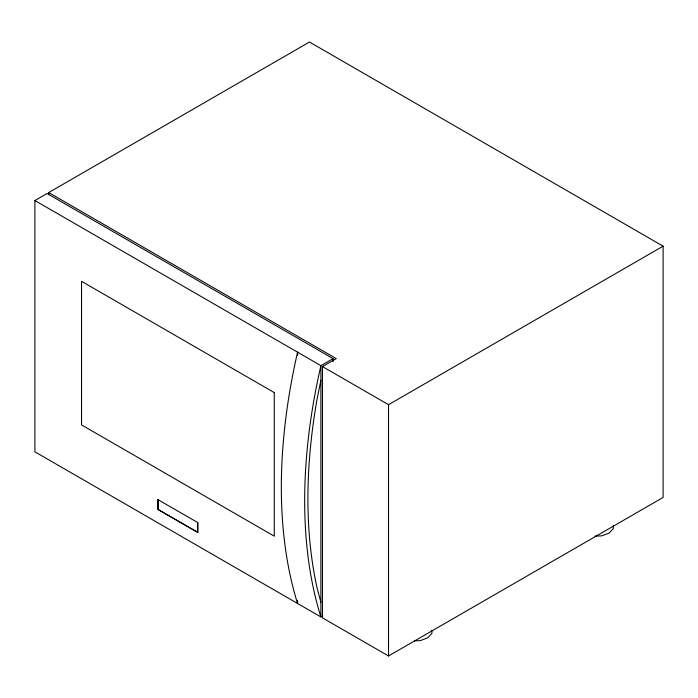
<?xml version="1.0" encoding="UTF-8"?>
<svg xmlns="http://www.w3.org/2000/svg" width="698" height="698" viewBox="0 0 698 698"><rect width="100%" height="100%" fill="white"/><g stroke="black" fill="none" stroke-linecap="round" stroke-linejoin="round"><path stroke-width="1.05" d="M320.906 380.27L317.005 399.535A522.505 301.676 -60 0 0 316.997 587.594L320.906 602.339M322.781 615.863L320.906 616.945L34.9 451.824L34.9 200.544L47.08 193.512L333.086 358.632L333.086 361.625M48.703 192.569L309.476 42.02L663.1 246.176L663.1 497.456L388.524 655.98L322.459 617.843L322.459 366.563L336.262 358.598L48.703 192.569L48.703 194.751M333.086 358.632L320.906 365.665A527.444 304.52 -60 0 0 320.879 616.971L320.906 365.665L34.9 200.544M157.984 499.663L197.761 522.558L197.761 532.391L157.984 509.496L157.984 499.663L158.045 509.461L197.761 532.391M322.459 366.563L388.524 404.7L663.1 246.176M197.761 522.558L197.7 532.426M594.932 536.116L601.711 535.863L609.18 533.063L613.385 528.543L613.272 525.524M414.446 640.843L420.266 640.624L427.726 637.824L431.931 633.304L431.818 630.285M388.524 404.7L388.524 655.98M297.592 352.202L297.592 355.334M297.592 600.359L297.592 603.482M297.566 603.508A527.444 304.52 -60 0 1 297.566 352.211M274.27 392.59L81.535 281.311L81.535 424.899L274.27 536.177L274.27 392.59"/></g></svg>
